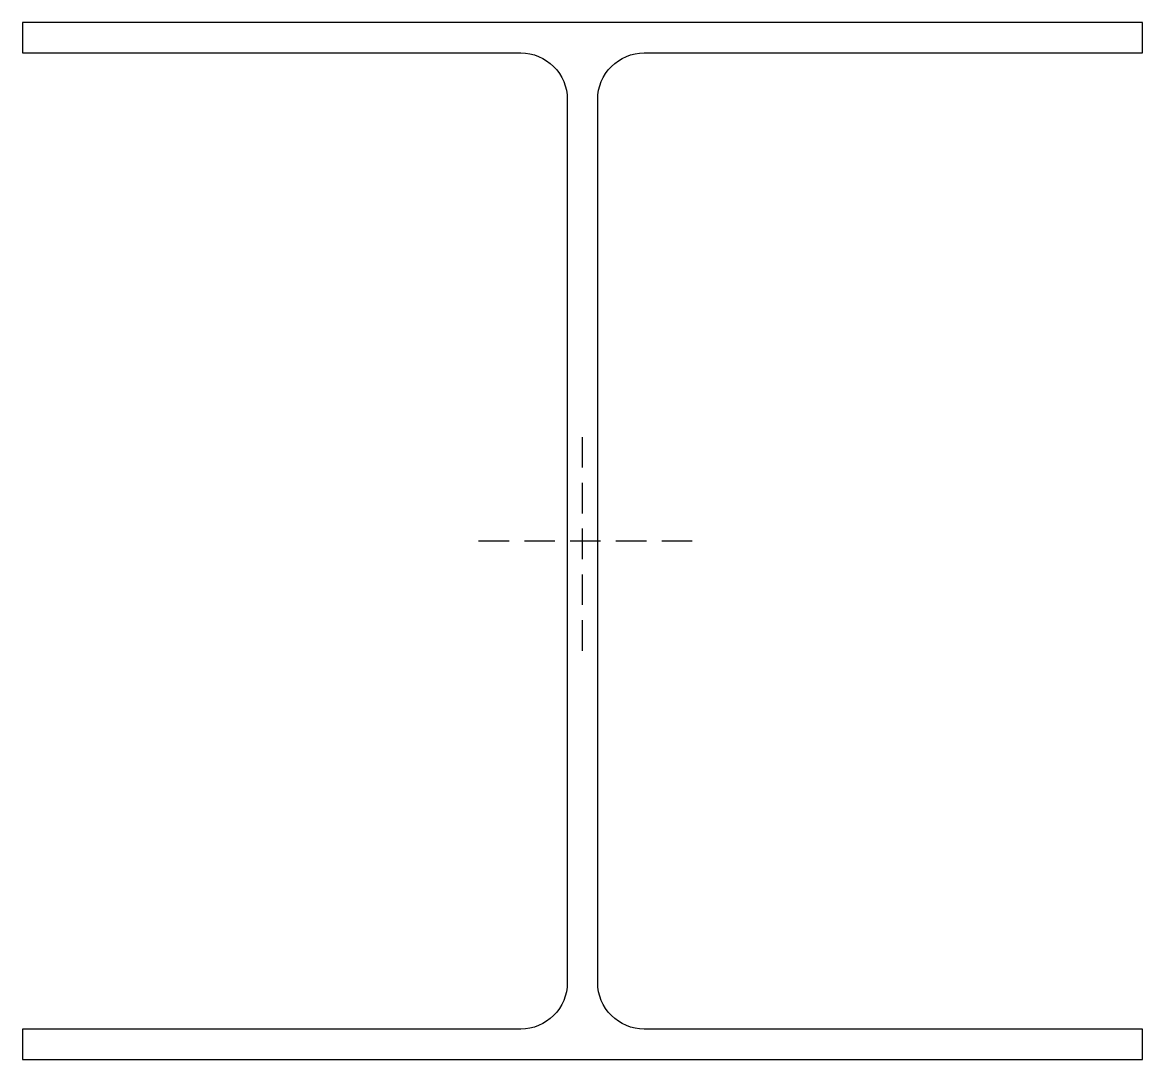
# Model space of a CAD drawing. Header units: millimetres. Extents: x -184 to 184, y -170 to 170.
import ezdxf

# ---------------------------------------------------------------- set-up
doc = ezdxf.new("R2010")
doc.units = ezdxf.units.MM
doc.linetypes.add('DASHED', pattern=[0.75, 0.5, -0.25])
doc.layers.add('ref', color=251, linetype='Continuous', plot=False)

msp = doc.modelspace()

# ---------------------------------------------------------------- linework, layer by layer
msp.add_lwpolyline([(-20.2, 160, -0.414214), (-5, 144.8), (-5, -144.8, -0.414214), (-20.2, -160), (-183.5, -160), (-183.5, -170), (183.5, -170), (183.5, -160), (20.2, -160, -0.414214), (5, -144.8), (5, 144.8, -0.414214), (20.2, 160), (183.5, 160), (183.5, 170), (-183.5, 170), (-183.5, 160)], format="xyb", close=True)
at = {"layer": 'ref', "linetype": 'DASHED', "ltscale": 20}
for p, q in [((0, -35.95), (0, 35.95)), ((35.95, 0), (-35.95, 0))]:
    msp.add_line(p, q, dxfattribs=at)

doc.saveas('drawing.dxf')
